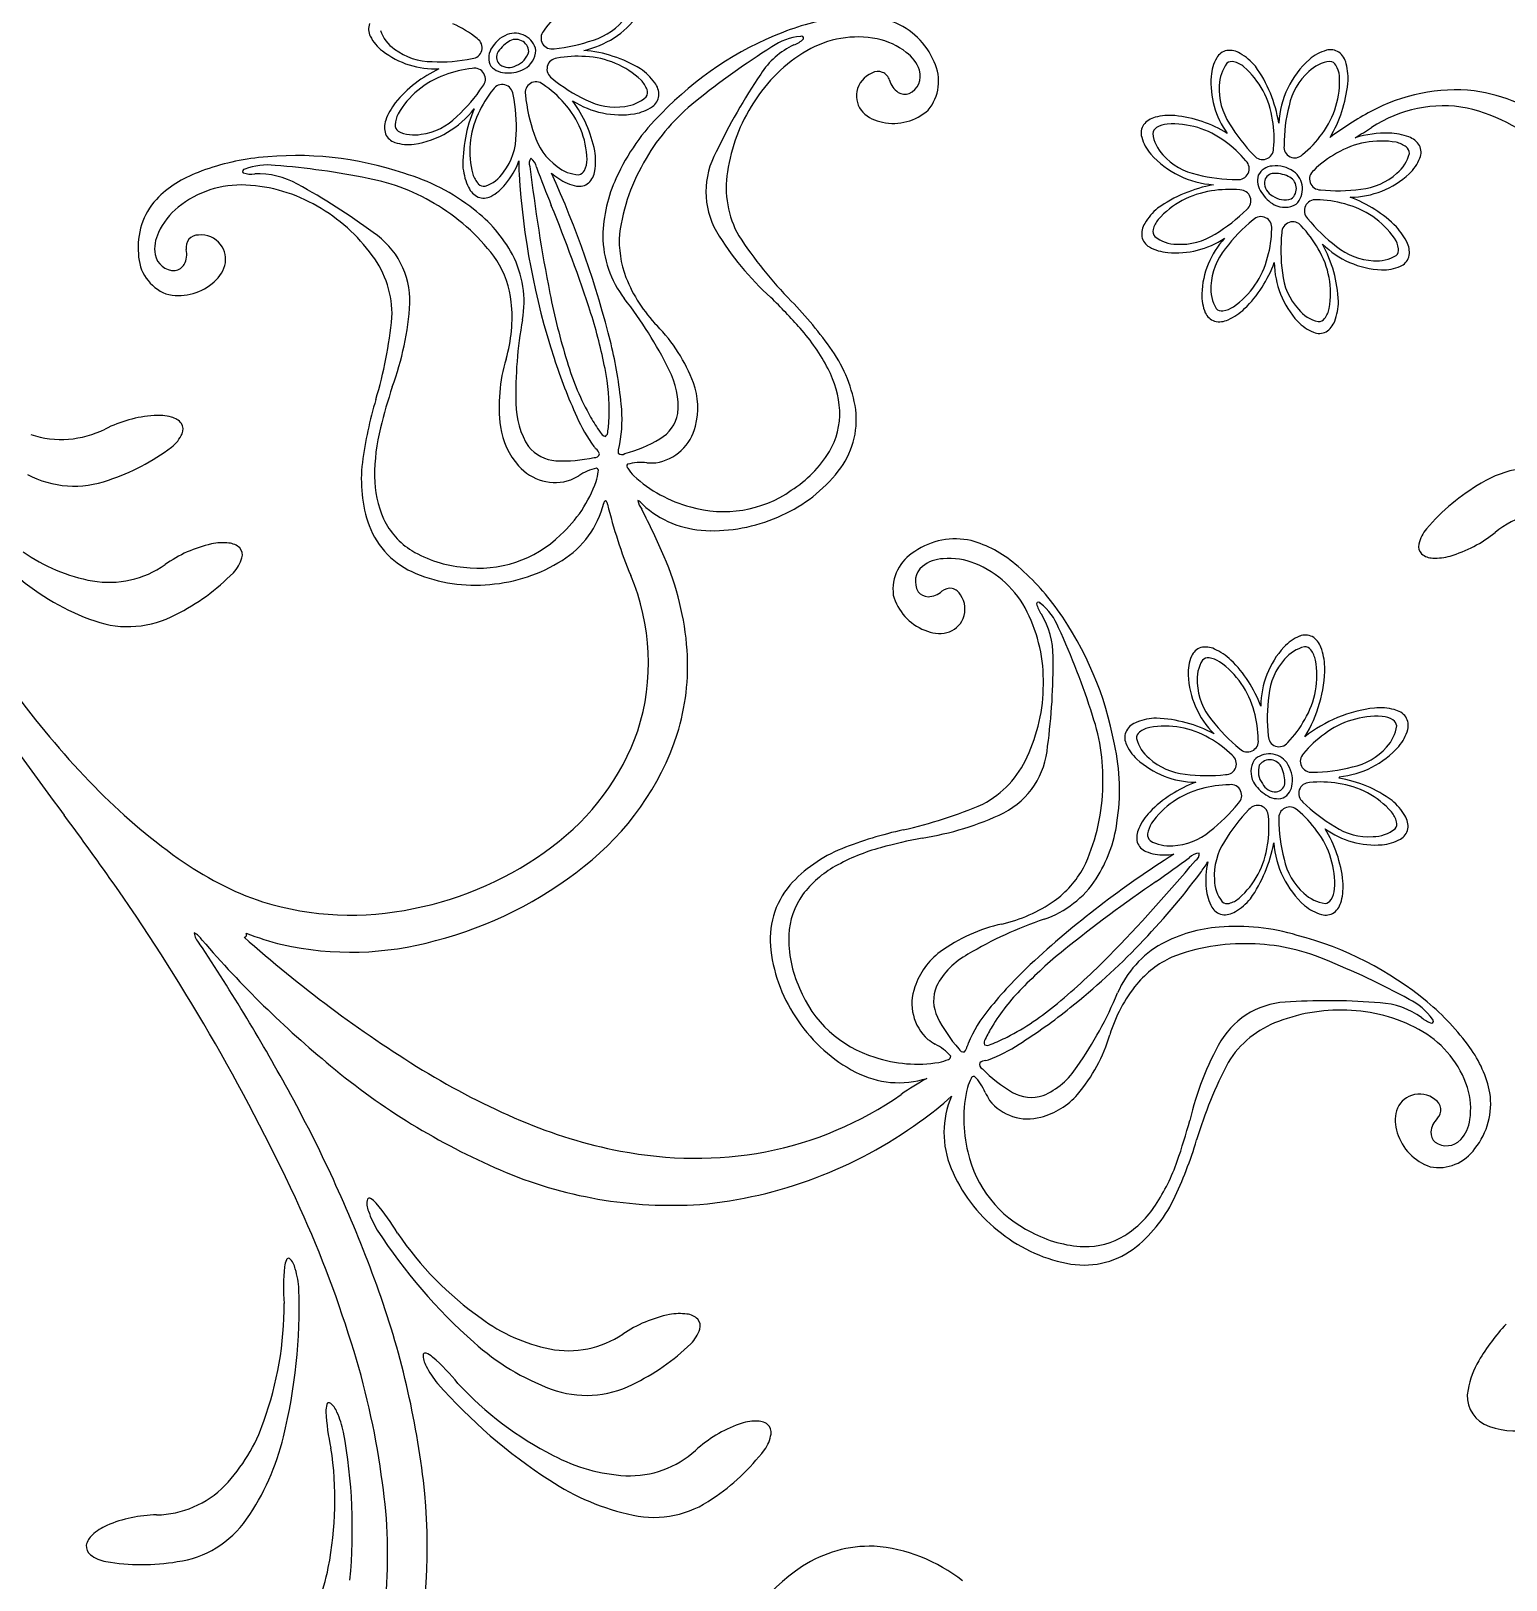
# Model space of a CAD drawing. Extents: x -4 to 4, y -4.07 to 4.07.
# Drawn here: x -3.417 to -2.418, y -1.088 to -0.04 of the extents above; entities that cross this region are included whole.
import ezdxf

# ---------------------------------------------------------------- set-up
doc = ezdxf.new("R2010")
doc.units = 0

msp = doc.modelspace()

# ---------------------------------------------------------------- linework, layer by layer
at = {"color": 2, "linetype": 'CONTINUOUS'}
for centre, radius, start, end in [((-3.009518, -0.080211), 0.072418, 130.647045, 146.01887), ((-3.048205, -0.005235), 0.042408, 286.930339, 323.796293), ((-3.156301, -0.031114), 0.025188, 199.170408, 235.778846), ((-3.160261, -0.101026), 0.072427, 50.847382, 66.217381), ((-3.063959, -0.044484), 0.00735, 139.747159, 282.386582), ((-3.144984, -0.018045), 0.042407, 233.065745, 269.932815), ((-3.118523, -0.051034), 0.00735, 274.475637, 417.113244), ((-3.072495, 0.05712), 0.109252, 275.31116, 289.595038), ((-3.139829, 0.048673), 0.109248, 267.269323, 281.553201), ((-3.059929, -0.065448), 0.00735, 94.745642, 237.392478), ((-3.046696, -0.129228), 0.07244, 85.648347, 101.015381), ((-3.044041, -0.116201), 0.059272, 46.8534, 87.252038), ((-2.586842, -0.076875), 0.02519, 142.614393, 179.219927), ((-2.603428, -0.065647), 0.00532, 75.75497, 130.142313), ((-2.606878, -0.078438), 0.018567, 51.581974, 75.148878), ((-2.533848, -0.085207), 0.025192, 97.614606, 134.217236), ((-2.537636, -0.065538), 0.00532, 30.760579, 85.147488), ((-2.54912, -0.072142), 0.018567, 6.580789, 30.149054), ((-3.116778, -0.125447), 0.059274, 109.612036, 150.009342), ((-3.110462, -0.137123), 0.072421, 95.847485, 111.218169), ((-3.116298, -0.072265), 0.00735, 319.477871, 462.115781), ((-2.994127, 0.012418), 0.109236, 230.309496, 244.5952), ((-3.016926, -0.085791), 0.01857, 20.159586, 43.724903), ((-2.634649, -0.108249), 0.05927, 8.053328, 48.453299), ((-2.523311, -0.098908), 0.042408, 131.50966, 168.375391), ((-2.589842, -0.073583), 0.059274, 323.05505, 363.451911), ((-3.201875, -0.01682), 0.109259, 312.269361, 326.552097), ((-3.047574, -0.124997), 0.072403, 140.844181, 156.219429), ((-3.097545, -0.08327), 0.00735, 4.474941, 147.116028), ((-3.197252, -0.104576), 0.109248, 357.268742, 371.552848), ((-3.074683, -0.08142), 0.00735, 49.746063, 192.388966), ((-2.973086, -0.072885), 0.109246, 185.310757, 199.595319), ((-3.110413, -0.135861), 0.07242, 40.645293, 56.016662), ((-3.004507, -0.081172), 0.00532, 325.16292, 379.550479), ((-2.569703, -0.079115), 0.042406, 176.508256, 213.37555), ((-3.099333, -0.128541), 0.059269, 1.852284, 42.253366), ((-3.021036, -0.048834), 0.042408, 241.931163, 278.796893), ((-3.017222, -0.065695), 0.025191, 276.086382, 312.692139), ((-2.458988, -0.117324), 0.109239, 165.711699, 179.996719), ((-3.164774, -0.103389), 0.00532, 177.319201, 231.703945), ((-3.151553, -0.104207), 0.018566, 153.138009, 176.7065), ((-3.158337, -0.067648), 0.042408, 278.066556, 314.932733), ((-3.060283, -0.121214), 0.05927, 154.611463, 195.010545), ((-2.645218, -0.121119), 0.018567, 96.581243, 120.148601), ((-2.643777, -0.161838), 0.059271, 53.053466, 93.452326), ((-2.511188, -0.046649), 0.109248, 210.711209, 224.995087), ((-2.647368, -0.112099), 0.072431, 354.290815, 369.659446), ((-3.157096, -0.084891), 0.02519, 244.170528, 280.775168), ((-3.130536, -0.109732), 0.042408, 323.066818, 359.932772), ((-3.035435, -0.097174), 0.042407, 196.931115, 233.797963), ((-2.651822, -0.109635), 0.00532, 120.758201, 175.145326), ((-2.632155, -0.105847), 0.02519, 187.614827, 224.219467), ((-2.650055, -0.17356), 0.072442, 39.291445, 54.657795), ((-2.601545, -0.067319), 0.07242, 309.288076, 324.659445), ((-2.502374, -0.173433), 0.059273, 80.29592, 120.693892), ((-2.496507, -0.133112), 0.018567, 53.599857, 77.167895), ((-2.618454, -0.095314), 0.042403, 221.507032, 258.376112), ((-2.582647, -0.119376), 0.00735, 217.916843, 360.559292), ((-2.560934, -0.118224), 0.00735, 172.916433, 315.555553), ((-2.49742, -0.185751), 0.072423, 119.089146, 134.45983), ((-2.507829, -0.116508), 0.025191, 309.529484, 346.134795), ((-2.48869, -0.122415), 0.00532, 358.604454, 412.991796), ((-3.117466, -0.121046), 0.025191, 289.171729, 325.775476), ((-3.044659, -0.111793), 0.02519, 231.086174, 267.691262), ((-3.046613, -0.131727), 0.00532, 280.162439, 334.549781), ((-3.058657, -0.126212), 0.018567, 335.156651, 358.72537), ((-2.599136, -0.132933), 0.00735, 262.910944, 405.557477), ((-2.543601, -0.139837), 0.00735, 128.190244, 270.826641), ((-2.520304, -0.104541), 0.042407, 275.372734, 312.240028), ((-3.099885, -0.130784), 0.018569, 198.138464, 221.704688), ((-3.109815, -0.139556), 0.00532, 222.317227, 276.704353), ((-2.600036, -0.030985), 0.109242, 255.711659, 269.996222), ((-2.531608, -0.038573), 0.109262, 263.754224, 278.036504), ((-2.609112, -0.206646), 0.059268, 98.05333, 138.453745), ((-2.605263, -0.219353), 0.072417, 84.28861, 99.660435), ((-2.597985, -0.154645), 0.00735, 307.918686, 450.557503), ((-2.547112, -0.161296), 0.00735, 83.187728, 225.834261), ((-2.546922, -0.226405), 0.07241, 74.08714, 89.460562), ((-2.541713, -0.214204), 0.059272, 35.29649, 75.695572), ((-2.638921, -0.178878), 0.018569, 141.580568, 165.147018), ((-2.670707, -0.083196), 0.109239, 300.711448, 314.996468), ((-2.520731, -0.252777), 0.109245, 128.752555, 143.037118), ((-2.583842, -0.172702), 0.00735, 353.189102, 495.831096), ((-2.46704, -0.098188), 0.109242, 218.752327, 233.037347), ((-2.651714, -0.175426), 0.005319, 165.75795, 220.146375), ((-2.638246, -0.141699), 0.042408, 266.508961, 303.374915), ((-2.649004, -0.172885), 0.072464, 344.093754, 359.45554), ((-2.461127, -0.188206), 0.109254, 173.753581, 188.036774), ((-2.562383, -0.176212), 0.007351, 38.190907, 180.830783), ((-2.608313, -0.222403), 0.072441, 29.089918, 44.456268), ((-2.640485, -0.158841), 0.02519, 232.613738, 269.219272), ((-2.57536, -0.214134), 0.042405, 140.372262, 177.240672), ((-2.595975, -0.217438), 0.059269, 350.294004, 390.695085), ((-2.50568, -0.152813), 0.042406, 230.373072, 267.241482), ((-2.509053, -0.189841), 0.018566, 8.600509, 32.169681), ((-2.495964, -0.187804), 0.00532, 313.601896, 367.989455), ((-2.63675, -0.178099), 0.059274, 305.296712, 345.694017), ((-2.505319, -0.170095), 0.02519, 264.528575, 301.134109), ((-2.527089, -0.19951), 0.042406, 185.372878, 222.241289), ((-2.59264, -0.214493), 0.025191, 174.529978, 211.135065), ((-2.61035, -0.22385), 0.00532, 223.605145, 277.991838), ((-2.612386, -0.210759), 0.018567, 278.598811, 302.166849), ((-2.539053, -0.211985), 0.025191, 219.528873, 256.133737), ((-2.555658, -0.223308), 0.018567, 323.601865, 347.169223), ((-2.544961, -0.231123), 0.005319, 268.603804, 322.992445), ((-2.548315, -0.480949), 0.02519, 104.067368, 140.673348), ((-2.55429, -0.461832), 0.00532, 37.209293, 91.595552), ((-2.564959, -0.469687), 0.018568, 13.036931, 36.603608), ((-2.601908, -0.478629), 0.025192, 149.068329, 185.671182), ((-2.619653, -0.469335), 0.005319, 82.209434, 136.597859), ((-2.621643, -0.482431), 0.018565, 58.032202, 81.601148), ((-2.645887, -0.515176), 0.059268, 14.506062, 54.908032), ((-2.536304, -0.493382), 0.042408, 137.962375, 174.828776), ((-2.605255, -0.475695), 0.05927, 329.505754, 369.906614), ((-2.584625, -0.478927), 0.042409, 182.962913, 219.82842), ((-2.470305, -0.504454), 0.109255, 172.164627, 186.448048), ((-2.658108, -0.520435), 0.072445, 0.745904, 16.111797), ((-2.654946, -0.529154), 0.018566, 103.031296, 126.600241), ((-2.648935, -0.569453), 0.059271, 59.506767, 99.906738), ((-2.530136, -0.440094), 0.109244, 217.164307, 231.449098), ((-2.617603, -0.47078), 0.072432, 315.743812, 331.112443), ((-2.505102, -0.56281), 0.059274, 86.749551, 127.147301), ((-2.503803, -0.522083), 0.018566, 60.053064, 83.621556), ((-2.516921, -0.506858), 0.025191, 315.984488, 352.587788), ((-2.49724, -0.510577), 0.00532, 5.054566, 59.441475), ((-2.662799, -0.518485), 0.00532, 127.210987, 181.598979), ((-2.643681, -0.512511), 0.025191, 194.066716, 230.671356), ((-2.653868, -0.581822), 0.072461, 45.746892, 61.109363), ((-2.592964, -0.520389), 0.00735, 224.372289, 367.010955), ((-2.571518, -0.516804), 0.00735, 179.373058, 322.010817), ((-2.498784, -0.574505), 0.072439, 125.544434, 140.911467), ((-2.631249, -0.5005), 0.042409, 227.962433, 264.82861), ((-2.607827, -0.535714), 0.007351, 269.371699, 412.010213), ((-2.549844, -0.53406), 0.00735, 134.64326, 277.288431), ((-2.53066, -0.496371), 0.042406, 281.826383, 318.694124), ((-2.620178, -0.434499), 0.109257, 262.165252, 276.448216), ((-2.549304, -0.432106), 0.109246, 270.205722, 284.490056), ((-2.609454, -0.610085), 0.05927, 104.506437, 144.906853), ((-2.604198, -0.62229), 0.072432, 90.743579, 106.112667), ((-2.604241, -0.55716), 0.00735, 314.36606, 457.012291), ((-2.550919, -0.555777), 0.00735, 89.641205, 232.286226), ((-2.543413, -0.620459), 0.072417, 80.541637, 95.912778), ((-2.53961, -0.607743), 0.059272, 41.75005, 82.148689), ((-2.684527, -0.494343), 0.10923, 307.164069, 321.450458), ((-2.586135, -0.57124), 0.00735, 359.643233, 502.283714), ((-2.564418, -0.572315), 0.00735, 44.645214, 187.284032), ((-2.478445, -0.484065), 0.109246, 225.205828, 239.490163), ((-2.642199, -0.585838), 0.018566, 148.036786, 171.605732), ((-2.514428, -0.64371), 0.10924, 135.205792, 149.490583), ((-2.650779, -0.578747), 0.072379, 350.537067, 365.916878), ((-2.462473, -0.572854), 0.109237, 180.205773, 194.491249), ((-2.604868, -0.623381), 0.072447, 35.545543, 50.911207), ((-2.509897, -0.579864), 0.018568, 15.052716, 38.619167), ((-2.497117, -0.576369), 0.00532, 320.056626, 374.44267), ((-2.655295, -0.583849), 0.00532, 172.210841, 226.596451), ((-2.645703, -0.548822), 0.042407, 272.961641, 309.828488), ((-2.593168, -0.617057), 0.059274, 356.749132, 397.146881), ((-2.510703, -0.542691), 0.042406, 236.825874, 273.692274), ((-2.508405, -0.559822), 0.025192, 270.983466, 307.587213), ((-2.646002, -0.566106), 0.02519, 239.068365, 275.674122), ((-2.573046, -0.611455), 0.042409, 146.827279, 183.692564), ((-2.638095, -0.582552), 0.059266, 311.747769, 352.149739), ((-2.526728, -0.591497), 0.042406, 191.827344, 228.694415), ((-2.59018, -0.613754), 0.02519, 180.98449, 217.58846), ((-2.606726, -0.625041), 0.00532, 230.059556, 284.445816), ((-2.610221, -0.612262), 0.018568, 285.053178, 308.619402), ((-2.537215, -0.605239), 0.02519, 225.980299, 262.585833), ((-2.540935, -0.624919), 0.00532, 275.057992, 329.444901), ((-2.552441, -0.618355), 0.018566, 330.052067, 353.619878)]:
    msp.add_arc(centre, radius, start, end, dxfattribs=at)
at = {"color": 7, "linetype": 'CONTINUOUS'}
for centre, radius, start, end in [((-3.054893, 0.006646), 0.060749, 281.913548, 323.935917), ((-2.848753, -0.189906), 0.160434, 96.414502, 111.503622), ((-3.177815, -0.038474), 0.010293, 158.445549, 207.388579), ((-3.089059, -0.055832), 0.014655, 11.800394, 110.376964), ((-2.824771, -0.253454), 0.228352, 111.257279, 136.26638), ((-2.850118, -0.078933), 0.048494, 22.165983, 69.487873), ((-3.160223, -0.029449), 0.030066, 207.236286, 232.195564), ((-3.095367, -0.057792), 0.011346, 149.837285, 209.991602), ((-3.086378, -0.061739), 0.021131, 111.614997, 152.833012), ((-3.082164, -0.065221), 0.021419, 121.405767, 151.133026), ((-3.088319, -0.054144), 0.008772, 3.0892, 124.792406), ((-2.856933, -0.111661), 0.06792, 78.765523, 120.458338), ((-2.853243, -0.091432), 0.047362, 51.866936, 78.377079), ((-2.536749, -0.062651), 0.010293, 56.889407, 105.832656), ((-3.142857, -0.006642), 0.058731, 232.449174, 272.392496), ((-3.095049, -0.057469), 0.006418, 156.212113, 230.43828), ((-3.093171, -0.054236), 0.010125, 233.905612, 299.670932), ((-3.093096, -0.049867), 0.014061, 290.554624, 344.302161), ((-3.089978, -0.05207), 0.015284, 299.193286, 357.132578), ((-3.050326, -0.142961), 0.090517, 59.138951, 84.946034), ((-2.837989, -0.143957), 0.105363, 120.435669, 148.057511), ((-2.837094, -0.073143), 0.023047, 17.499593, 55.371032), ((-2.831867, -0.073924), 0.029787, 319.628385, 386.492219), ((-2.587617, -0.072685), 0.030065, 150.678318, 175.638049), ((-2.604841, -0.062979), 0.010294, 101.888443, 150.831035), ((-2.605229, -0.066607), 0.013811, 58.057232, 97.208495), ((-2.618424, -0.089611), 0.040324, 40.234444, 59.440737), ((-2.508615, -0.105949), 0.063349, 132.011493, 176.409904), ((-2.531433, -0.081693), 0.030063, 105.678166, 130.638802), ((-2.539589, -0.064943), 0.013811, 13.058258, 52.209743), ((-2.565185, -0.071878), 0.040323, 355.232992, 374.43974), ((-3.104363, -0.142126), 0.084842, 115.139529, 140.65692), ((-3.09513, -0.054567), 0.013432, 221.473224, 273.635474), ((-3.093114, -0.045053), 0.022949, 267.093474, 297.482781), ((-3.026981, -0.09832), 0.040323, 35.866047, 55.073023), ((-2.840739, -0.083933), 0.017045, 112.62194, 168.936208), ((-2.843183, -0.075217), 0.008134, 15.524423, 120.36704), ((-2.821263, -0.069179), 0.014602, 195.333455, 235.886459), ((-2.827683, -0.07019), 0.013183, 295.353092, 377.559188), ((-2.559009, -0.074605), 0.058736, 175.892974, 215.83185), ((-2.659212, -0.115461), 0.088406, 8.770024, 35.945443), ((-3.00172, -0.082332), 0.010294, 304.475408, 353.417125), ((-3.005296, -0.083054), 0.01381, 358.097143, 397.249074), ((-2.841425, -0.083611), 0.016311, 169.58122, 222.68875), ((-2.824872, -0.073939), 0.008643, 237.997335, 289.142973), ((-2.614694, -0.065873), 0.09018, 329.422615, 354.045296), ((-2.451832, -0.200496), 0.120917, 84.123988, 118.450766), ((-2.455415, -0.194464), 0.115359, 51.71782, 82.046327), ((-3.138292, -0.113282), 0.040323, 141.789893, 160.997324), ((-3.166561, -0.054022), 0.062982, 278.472663, 322.541713), ((-3.027587, -0.129899), 0.096586, 157.107914, 181.59851), ((-3.0174, -0.036123), 0.060342, 237.412196, 279.031408), ((-3.117988, -0.137273), 0.084658, 11.145717, 36.459143), ((-3.012977, -0.06608), 0.030065, 279.669558, 304.629289), ((-2.830338, -0.151447), 0.115841, 146.916155, 171.858447), ((-2.832738, -0.066876), 0.035344, 257.967593, 311.813768), ((-2.402425, -0.292928), 0.225724, 118.299716, 126.614955), ((-2.460332, -0.177673), 0.08732, 79.39522, 123.804003), ((-2.472619, -0.210773), 0.122261, 45.966665, 76.589224), ((-3.163473, -0.104962), 0.01381, 159.614279, 198.767545), ((-2.892598, -0.196198), 0.13987, 134.005025, 155.936208), ((-2.836193, -0.077295), 0.024464, 225.254741, 260.795722), ((-2.65471, -0.108748), 0.010293, 146.888153, 195.830307), ((-2.652418, -0.111587), 0.01381, 103.056732, 142.209552), ((-2.645483, -0.137183), 0.040323, 85.232878, 104.439854), ((-2.650855, -0.181392), 0.084842, 58.581991, 84.098929), ((-3.167105, -0.10531), 0.010294, 203.447307, 252.389462), ((-3.161047, -0.08649), 0.030064, 252.235562, 277.195292), ((-2.635666, -0.103432), 0.030065, 195.677543, 220.636821), ((-3.238114, 1.07535), 1.387528, 301.163257, 301.704587), ((-2.49875, -0.18214), 0.073363, 88.592815, 106.917649), ((-2.497993, -0.14911), 0.040325, 69.308383, 88.514904), ((-2.488311, -0.124421), 0.01381, 31.539802, 70.692622), ((-3.245367, -0.284934), 0.160428, 96.13817, 111.227518), ((-3.237129, -0.352356), 0.228347, 71.375059, 96.384386), ((-3.074632, -0.127961), 0.040326, 350.866319, 370.072157), ((-2.611612, -0.080934), 0.062986, 221.916229, 265.981967), ((-2.504077, -0.114489), 0.030066, 313.112247, 338.071072), ((-2.485724, -0.121847), 0.010294, 337.91526, 386.857852), ((-3.27636, -0.208486), 0.077955, 110.337627, 135.294413), ((-3.203603, -0.270166), 0.139863, 51.705721, 73.637812), ((-3.084096, -0.127825), 0.040323, 186.791643, 205.998619), ((-3.136197, -0.109398), 0.053127, 320.208331, 340.044639), ((-2.992231, -0.131395), 0.094108, 177.645974, 183.176922), ((-3.675445, -0.414079), 0.67156, 14.005819, 24.477008), ((-3.034762, -0.102345), 0.044614, 228.644947, 236.608146), ((-3.048502, -0.1325), 0.013811, 313.097469, 352.248509), ((-2.880069, -0.145924), 0.065848, 170.486938, 209.450111), ((-2.575524, -0.142422), 0.011347, 93.282191, 153.433515), ((-2.57508, -0.14251), 0.006418, 99.652991, 173.878951), ((-2.573864, -0.152097), 0.02113, 55.055704, 96.27505), ((-2.574449, -0.157534), 0.021419, 64.84611, 94.573143), ((-2.570412, -0.146605), 0.014654, 315.240675, 413.819138), ((-3.274421, -0.211829), 0.067919, 87.183461, 128.876276), ((-3.276219, -0.249228), 0.105362, 59.584151, 87.205994), ((-3.107782, -0.139748), 0.013811, 204.613648, 243.765579), ((-3.119128, -0.124972), 0.030063, 297.23547, 322.19588), ((-2.582277, -0.105244), 0.504892, 183.56181, 197.981061), ((-3.041929, -0.115066), 0.030065, 234.668463, 259.628194), ((-3.045462, -0.134519), 0.010294, 259.476115, 308.418707), ((-2.933954, -0.179868), 0.095469, 154.764746, 179.180116), ((-2.598337, -0.238724), 0.096592, 100.551775, 125.040104), ((-2.572703, -0.140843), 0.013433, 164.91621, 217.077808), ((-2.571346, -0.142293), 0.010126, 177.35608, 243.112756), ((-2.568596, -0.146292), 0.008771, 306.522606, 428.240977), ((-2.524273, -0.091933), 0.060339, 270.852872, 312.474302), ((-3.29564, -0.186), 0.048495, 138.153855, 185.474647), ((-3.110106, -0.142562), 0.010293, 248.447605, 297.390416), ((-2.563652, -0.137281), 0.02295, 210.535527, 240.923258), ((-2.567661, -0.139952), 0.014059, 233.994928, 287.747669), ((-2.567781, -0.143765), 0.015284, 242.637354, 300.575572), ((-2.552466, -0.231765), 0.084655, 44.586733, 69.901064), ((-3.287074, -0.195623), 0.047362, 129.264407, 155.774324), ((-3.279523, -0.259413), 0.11584, 35.783475, 60.725541), ((-3.174547, -0.236516), 0.095467, 28.460895, 52.876491), ((-2.627751, -0.190422), 0.040322, 130.233131, 149.439879), ((-3.309867, -0.186911), 0.023045, 152.270402, 190.145186), ((-3.303509, -0.185924), 0.008134, 87.275109, 192.117542), ((-3.301631, -0.194779), 0.017045, 38.702616, 95.018609), ((-2.650754, -0.177227), 0.01381, 148.056787, 187.20894), ((-2.521415, -0.200102), 0.040321, 24.309276, 43.516935), ((-3.325729, -0.190745), 0.014603, 331.756335, 372.307562), ((-3.301171, -0.194176), 0.01631, 344.951337, 398.059518), ((-2.959681, -0.178232), 0.069733, 180.221633, 217.598544), ((-2.692918, -0.018246), 0.292219, 213.210367, 224.345168), ((-2.654382, -0.17684), 0.010293, 191.88875, 240.831998), ((-2.644676, -0.159616), 0.030064, 240.677449, 265.637406), ((-2.641471, -0.129511), 0.060332, 264.777345, 303.131814), ((-2.564951, -0.219857), 0.059008, 137.555825, 177.792728), ((-2.62178, -0.226944), 0.090526, 2.582057, 28.386423), ((-2.49945, -0.140685), 0.060749, 225.355276, 267.377645), ((-2.497114, -0.18949), 0.01381, 346.539014, 385.692279), ((-3.314135, -0.19003), 0.029784, 181.14821, 248.015617), ((-3.319572, -0.188662), 0.013183, 190.082453, 272.289957), ((-3.320323, -0.193287), 0.008643, 278.498857, 329.643188), ((-3.308738, -0.191008), 0.024464, 306.845705, 342.386239), ((-3.238029, -0.231449), 0.065847, 358.192519, 397.15547), ((-3.152516, -0.223133), 0.069732, 350.043227, 387.420138), ((-2.65432, -0.167342), 0.084666, 314.588724, 339.899659), ((-2.514484, -0.195542), 0.060333, 180.85155, 222.476527), ((-2.501238, -0.171321), 0.030065, 268.110227, 293.069731), ((-2.493465, -0.1895), 0.010294, 292.917527, 341.859244), ((-3.316631, -0.183382), 0.035343, 255.826465, 309.673724), ((-2.593867, -0.218575), 0.030065, 178.111596, 203.071327), ((-3.22509, -0.386162), 0.26743, 26.00363, 38.200914), ((-3.102784, -0.417632), 0.280056, 35.261177, 44.167102), ((-2.612046, -0.226349), 0.010293, 202.917969, 251.86078), ((-2.622648, -0.198395), 0.040324, 294.308266, 313.514787), ((-2.571655, -0.221821), 0.040323, 339.309272, 358.516248), ((-3.463059, -0.205166), 0.292223, 343.296312, 354.430884), ((-2.820933, -0.284195), 0.267429, 169.441256, 181.638313), ((-2.612036, -0.222699), 0.013811, 256.539792, 295.6915), ((-2.537034, -0.215737), 0.030066, 223.111312, 248.06991), ((-2.546966, -0.231502), 0.01381, 301.538023, 340.691289), ((-3.299674, -0.318783), 0.283901, 5.364849, 13.699314), ((-2.544393, -0.234089), 0.010294, 247.915479, 296.857634), ((-2.721999, -0.151151), 0.357824, 197.895746, 204.728877), ((-2.952567, -0.310205), 0.095387, 8.602601, 34.662643), ((-3.030703, -0.293678), 0.052216, 354.479122, 388.311644), ((-2.91468, -0.368816), 0.280054, 163.47471, 172.380635), ((-3.036041, -0.29245), 0.052216, 179.330585, 213.162882), ((-3.108244, -0.302565), 0.09181, 349.532913, 366.457505), ((-3.327134, -0.386236), 0.086523, 94.108946, 117.030509), ((-3.330958, -0.33662), 0.036762, 75.175343, 93.704428), ((-3.324235, -0.312864), 0.012083, 38.280389, 77.172097), ((-2.953582, -0.260769), 0.101658, 203.213558, 216.341001), ((-3.003711, -0.293875), 0.025444, 300.625142, 349.066241), ((-2.913602, -0.30285), 0.055779, 321.281668, 367.119384), ((-3.396096, -0.249733), 0.066413, 251.971573, 296.507236), ((-3.336614, -0.301913), 0.024643, 307.963754, 335.059626), ((-3.320767, -0.309275), 0.007169, 335.006112, 392.931009), ((-3.409627, -0.204652), 0.146256, 288.095451, 307.075286), ((-3.05986, -0.305149), 0.025444, 218.575315, 267.015976), ((-3.002429, -0.292123), 0.043886, 221.16543, 223.768151), ((-3.039123, -0.328566), 0.007877, 19.342765, 50.585065), ((-3.011218, -0.32424), 0.007876, 157.064666, 188.309666), ((-3.060624, -0.308989), 0.043877, 343.881322, 346.484501), ((-3.03761, -0.237201), 0.091482, 284.5522, 300.812675), ((-3.097593, -0.343342), 0.095384, 172.979019, 199.03974), ((-3.056124, -0.239215), 0.091483, 266.829203, 283.089451), ((-3.034857, -0.325082), 0.003285, 260.380476, 344.544019), ((-3.016613, -0.323133), 0.003286, 223.102888, 307.257447), ((-2.398589, -0.403723), 0.068262, 74.464814, 121.978995), ((-3.387367, -0.279465), 0.068261, 242.32601, 289.840191), ((-2.948802, -0.275949), 0.100074, 293.933753, 321.870632), ((-2.361094, -0.472183), 0.146258, 120.234654, 139.214489), ((-3.090504, -0.344057), 0.063517, 301.771306, 346.097106), ((-3.02746, -0.359222), 0.001392, 95.813953, 183.986053), ((-3.028883, -0.360108), 0.002608, 2.124472, 60.529088), ((-2.696463, -0.2796), 0.339475, 193.701834, 202.28531), ((-2.98932, -0.353764), 0.016885, 193.01438, 214.988255), ((-3.008074, -0.363567), 0.006427, 35.825295, 69.002131), ((-3.3631, -0.552831), 0.406729, 22.746339, 27.750902), ((-2.9299, -0.282767), 0.106106, 226.556185, 228.457674), ((-2.956866, -0.3102), 0.06772, 230.141692, 270.009875), ((-2.383802, -0.430955), 0.066414, 84.110533, 128.646196), ((-3.135023, -0.354549), 0.056368, 200.683493, 248.064438), ((-2.955194, -0.267662), 0.11027, 269.137413, 295.222566), ((-2.452929, -0.392449), 0.024643, 140.102533, 167.198631), ((-3.275675, -0.471382), 0.086522, 102.551705, 125.473268), ((-3.286743, -0.422867), 0.036762, 83.618005, 102.146862), ((-3.28358, -0.398381), 0.012084, 46.725094, 85.616802), ((-2.790701, -0.431984), 0.048492, 77.269743, 124.593169), ((-2.800962, -0.459772), 0.077955, 49.455665, 74.412678), ((-2.46997, -0.388584), 0.007169, 167.145397, 225.070939), ((-2.479929, -0.312004), 0.086525, 286.248173, 309.169735), ((-3.353218, -0.29454), 0.119431, 234.880147, 259.496258), ((-3.297433, -0.389366), 0.024643, 316.40619, 343.502061), ((-3.280676, -0.394322), 0.007169, 343.44795, 401.373277), ((-3.114029, -0.308261), 0.106343, 274.334, 302.392123), ((-3.164111, -0.472613), 0.192223, 4.085736, 23.628802), ((-2.803219, -0.41779), 0.029786, 120.267206, 187.133352), ((-2.798419, -0.420002), 0.023046, 91.387456, 129.258895), ((-2.794937, -0.444155), 0.047365, 68.384886, 94.893446), ((-2.467334, -0.384346), 0.012084, 230.419949, 269.311434), ((-2.465757, -0.359707), 0.036763, 267.314572, 285.843429), ((-3.320732, -0.286232), 0.161657, 229.17171, 250.980484), ((-3.363931, -0.346485), 0.066412, 260.414017, 304.949901), ((-3.383935, -0.30388), 0.146255, 296.538607, 315.518442), ((-3.116351, -0.312001), 0.102821, 247.269711, 275.781736), ((-3.149383, -0.467344), 0.150823, 342.208925, 383.031924), ((-2.80467, -0.412374), 0.013184, 129.202122, 211.4042), ((-2.802939, -0.463093), 0.06792, 26.301169, 67.993984), ((-2.852668, -0.524048), 0.160429, 35.255829, 50.345176), ((-2.809077, -0.413969), 0.008643, 217.614294, 268.760368), ((-2.809486, -0.408009), 0.014602, 270.873238, 311.424243), ((-2.794463, -0.425076), 0.008135, 26.395692, 131.236649), ((-2.945682, -0.133818), 0.597804, 208.847496, 224.274077), ((-2.798627, -0.412375), 0.035343, 194.943544, 248.790803), ((-2.801285, -0.431024), 0.017045, 337.820776, 394.136122), ((-3.35093, -0.374613), 0.06826, 250.767975, 298.282156), ((-2.800534, -0.431132), 0.016311, 284.069236, 337.176115), ((-2.836487, -0.47972), 0.105363, 358.701935, 386.323777), ((-2.907565, -0.564054), 0.228352, 10.492702, 35.501803), ((-2.801448, -0.422981), 0.024464, 245.963615, 281.504373), ((-2.546309, -0.477189), 0.030065, 112.132095, 137.092052), ((-2.553732, -0.458863), 0.010293, 63.340347, 112.283596), ((-2.556297, -0.461461), 0.013811, 19.511039, 58.661857), ((-3.129881, -0.469185), 0.157839, 342.878858, 363.729743), ((-2.621358, -0.466843), 0.010294, 108.342462, 157.284398), ((-2.621335, -0.470492), 0.013811, 64.510695, 103.663516), ((-2.631861, -0.49483), 0.040321, 46.683951, 65.891837), ((-2.523682, -0.497306), 0.060339, 137.728115, 179.349102), ((-2.580952, -0.47123), 0.040326, 1.688513, 20.894351), ((-2.603151, -0.474551), 0.030065, 157.132003, 182.09196), ((-2.663411, -0.525992), 0.084653, 20.301346, 45.616582), ((-2.63042, -0.469988), 0.089775, 328.091443, 359.965839), ((-2.846991, -0.48179), 0.115841, 334.900944, 359.843236), ((-2.57252, -0.472654), 0.060751, 182.825285, 224.846545), ((-0.701281, 1.434266), 3.357257, 214.983658, 216.666519), ((-2.496108, -0.591392), 0.094047, 96.635204, 128.155497), ((-2.503483, -0.538147), 0.040323, 75.761036, 94.967785), ((-2.496638, -0.512527), 0.01381, 37.992019, 77.143504), ((-3.162908, -0.457708), 0.166722, 306.434614, 340.475861), ((-2.665767, -0.517928), 0.010294, 153.343153, 202.285964), ((-2.663171, -0.520492), 0.013811, 109.509815, 148.663081), ((-2.653404, -0.545145), 0.040322, 91.685065, 110.892724), ((-2.658346, -0.595281), 0.090518, 61.814528, 87.62161), ((-2.513417, -0.504431), 0.030064, 319.563995, 344.523953), ((-2.494356, -0.50968), 0.010293, 344.371235, 393.313827), ((-3.157906, -0.456496), 0.188396, 307.948176, 341.699973), ((-2.819445, -0.55335), 0.139866, 350.823801, 372.755437), ((-2.647442, -0.510505), 0.030065, 202.132586, 227.092317), ((-2.536848, -0.48308), 0.061755, 275.594902, 318.586732), ((-2.80237, -0.504432), 0.065847, 297.309592, 336.272766), ((-2.627325, -0.487882), 0.060335, 227.725944, 269.350034), ((-2.57536, -0.540998), 0.015284, 149.625011, 207.562799), ((-2.578191, -0.543638), 0.014654, 36.379073, 134.96208), ((-2.577885, -0.541822), 0.008771, 21.964746, 143.672894), ((-2.571548, -0.540865), 0.014058, 162.448713, 216.205573), ((-2.589107, -0.547714), 0.02142, 355.629098, 385.35568), ((-2.583672, -0.54711), 0.02113, 353.928152, 395.145945), ((-2.531146, -0.544909), 0.000487, 271.284682, 409.151236), ((-3.080733, -0.266338), 0.408596, 224.188811, 234.684471), ((-2.598638, -0.627611), 0.084656, 110.300802, 135.61468), ((-2.56889, -0.536845), 0.022952, 209.280519, 239.665548), ((-2.573876, -0.544557), 0.010126, 207.088678, 272.848095), ((-2.574079, -0.548293), 0.006417, 276.316585, 350.550373), ((-2.57399, -0.548736), 0.011346, 296.76475, 356.921205), ((-2.545388, -0.629625), 0.085427, 53.930543, 80.395685), ((-2.888909, -0.295068), 0.292209, 282.414182, 293.54944), ((-2.572421, -0.545909), 0.013432, 233.123027, 285.284843), ((-2.52103, -0.591452), 0.040326, 30.763128, 49.968511), ((-4.934165, -1.722444), 1.923099, 34.997091, 36.797059), ((-2.775907, -0.562359), 0.095468, 327.578927, 351.994524), ((-2.629797, -0.596058), 0.040326, 136.686769, 155.892607), ((-2.498072, -0.578174), 0.013811, 352.993351, 392.143946), ((-2.765035, -0.853762), 0.280054, 102.59244, 111.498365), ((-2.654139, -0.585531), 0.013811, 154.508801, 193.660509), ((-2.612689, -0.624203), 0.084836, 6.103, 31.621748), ((-2.506233, -0.531986), 0.058732, 234.368905, 274.311561), ((-2.504209, -0.560584), 0.030063, 274.561978, 299.522388), ((-2.494443, -0.577774), 0.010293, 299.371072, 348.315853), ((-3.20145, -0.409811), 0.228161, 281.066069, 307.077923), ((-2.831785, -0.681573), 0.095388, 112.097123, 138.157165), ((-2.284135, -1.164686), 0.671545, 122.282502, 132.753919), ((-2.657788, -0.585554), 0.010293, 198.342432, 247.286119), ((-2.650079, -0.567347), 0.030065, 247.130436, 272.089941), ((-2.649103, -0.552781), 0.044611, 270.155649, 278.119077), ((-2.67021, -0.571888), 0.096591, 325.160594, 349.649831), ((-2.512378, -0.58461), 0.062983, 184.217569, 228.285736), ((-3.189404, -0.422786), 0.218124, 234.220729, 251.175636), ((-3.209197, -0.396453), 0.267309, 284.402981, 308.703462), ((-2.701164, -0.553132), 0.09494, 323.480201, 328.925026), ((-2.568143, -0.61428), 0.053113, 166.782331, 186.551989), ((-2.85964, -0.654395), 0.05653, 139.845411, 187.657116), ((-2.753495, -0.575093), 0.069734, 289.161213, 326.537901), ((-3.029137, -0.307171), 0.504893, 308.778361, 323.197612), ((-2.568508, -0.618675), 0.040326, 345.761983, 364.967822), ((-4.521547, -1.430011), 1.417372, 24.748136, 34.879675), ((-2.59094, -0.617948), 0.030064, 184.563866, 209.523144), ((-2.621806, -0.601132), 0.040322, 300.76175, 319.968499), ((-2.542885, -0.625521), 0.01381, 307.993005, 347.145381), ((-3.199953, -0.431916), 0.206199, 253.131808, 281.836748), ((-2.60813, -0.627715), 0.010294, 209.370025, 258.31218), ((-2.608531, -0.624088), 0.01381, 262.992285, 302.14466), ((-2.534788, -0.60874), 0.030066, 229.566659, 254.525031), ((-2.540037, -0.627803), 0.010293, 254.371235, 303.313827), ((-2.64549, -0.894489), 0.267433, 108.558611, 120.755667), ((-2.605734, -0.741621), 0.095469, 93.883092, 118.298235), ((-2.599879, -0.785703), 0.139875, 73.123063, 95.05311), ((-3.291547, -0.647241), 0.01501, 191.536032, 222.018558), ((-3.310413, -0.660437), 0.01101, 29.394683, 67.800178), ((-4.401761, -1.391367), 1.32167, 28.548929, 33.739497), ((-2.761607, -0.190778), 0.711536, 220.727922, 230.548362), ((-3.2722, -0.651428), 0.001581, 263.510488, 403.054724), ((-2.700923, -0.01219), 0.858602, 228.274313, 238.346152), ((-3.19236, -0.445762), 0.219196, 248.963114, 255.656566), ((-3.200187, -0.449773), 0.213472, 257.425427, 285.620579), ((-2.616825, -0.718349), 0.069731, 119.339089, 156.716223), ((-2.616893, -0.872813), 0.22835, 50.375105, 75.383979), ((-2.812881, -0.649666), 0.103514, 186.802869, 215.489083), ((-2.757376, -0.710579), 0.052215, 118.447848, 152.280594), ((-2.546181, -0.879009), 0.283892, 133.060195, 141.394888), ((-2.780059, -0.69595), 0.025444, 157.693247, 206.134127), ((-2.92763, -0.587659), 0.267436, 325.121463, 337.318291), ((-2.697396, -0.760514), 0.091806, 140.30218, 157.227456), ((-2.937435, -0.422163), 0.357814, 302.030244, 308.863605), ((-2.530485, -0.818313), 0.11584, 86.03445, 110.976516), ((-2.573045, -0.820939), 0.160432, 35.532591, 50.621482), ((-2.810024, -0.650997), 0.105103, 213.993558, 242.659692), ((-2.720638, -0.667128), 0.091485, 205.947145, 222.207165), ((-2.54986, -0.772181), 0.065849, 109.604528, 148.566588), ((-2.527666, -0.807982), 0.10536, 59.553135, 87.175203), ((-2.50867, -0.775718), 0.067919, 17.883475, 59.57629), ((-2.785306, -0.727492), 0.003286, 199.506469, 283.650446), ((-2.790423, -0.725463), 0.007874, 318.450579, 349.698728), ((-2.740776, -0.739782), 0.043844, 160.266329, 162.872945), ((-2.803831, -0.640793), 0.101644, 290.416796, 303.546067), ((-2.505217, -0.773986), 0.077957, 11.46568, 36.421787), ((-2.914202, -0.380765), 0.467882, 230.193867, 246.738445), ((-2.885316, -0.305997), 0.511744, 238.656884, 247.014236), ((-2.82905, -0.688997), 0.062612, 242.154841, 287.703223), ((-2.771115, -0.739122), 0.003285, 162.219336, 246.375692), ((-2.769457, -0.744373), 0.007876, 96.181557, 127.426107), ((-2.706257, -0.67896), 0.091487, 223.670347, 239.930138), ((-2.780171, -0.693802), 0.043866, 282.997065, 285.601849), ((-2.752239, -0.71248), 0.052216, 293.597458, 327.429756), ((-2.347266, -0.873541), 0.292201, 152.328192, 163.463451), ((-2.707017, -0.932566), 0.210796, 119.248022, 124.843104), ((-2.489203, -0.769099), 0.047362, 350.984821, 377.494738), ((-4.059614, -1.207395), 0.933205, 20.240986, 28.666314), ((-2.964749, -0.562748), 0.239971, 280.888246, 304.899754), ((-2.920484, -0.623203), 0.18731, 304.26772, 312.755987), ((-2.736429, -0.785512), 0.062056, 156.467631, 202.842885), ((-2.739276, -0.736156), 0.025444, 239.742642, 288.183741), ((-2.476619, -0.775617), 0.016311, 108.700696, 161.807357), ((-2.476566, -0.776373), 0.017046, 51.740102, 108.053077), ((-2.470141, -0.769996), 0.008134, 314.641233, 419.484588), ((-2.476765, -0.765746), 0.048495, 321.285207, 368.605779), ((-2.468554, -0.777114), 0.024465, 164.372831, 199.913142), ((-2.454199, -0.786208), 0.014603, 134.451801, 175.002584), ((-2.953682, -0.468909), 0.33507, 246.897983, 259.010708), ((-2.990519, -0.537312), 0.297877, 275.166297, 306.098558), ((-2.457774, -0.775064), 0.035342, 197.085059, 250.932534), ((-2.460115, -0.785371), 0.008643, 177.11561, 228.261685), ((-2.465367, -0.774307), 0.023047, 316.617549, 354.488765), ((-2.895593, -0.709828), 0.280045, 334.378826, 343.28498), ((-2.463506, -0.779253), 0.029786, 258.745044, 325.610139), ((-2.458207, -0.781091), 0.013183, 234.470282, 316.675173), ((-2.966997, -0.538706), 0.264016, 258.959876, 280.381586), ((-2.98281, -0.541316), 0.293287, 246.66523, 273.736694), ((-2.69726, -0.769828), 0.104244, 202.429548, 231.521997), ((-3.966698, -1.167529), 0.803623, 16.932976, 24.313329), ((-3.176647, -0.833373), 0.012554, 166.272234, 204.462239), ((-3.187642, -0.831217), 0.001456, 54.642051, 145.554562), ((-3.131685, -0.820282), 0.059281, 197.969906, 211.604174), ((-3.193285, -0.842043), 0.013652, 40.276482, 61.633669), ((-3.282857, -0.919202), 0.131875, 29.910724, 40.694304), ((-2.728656, -0.788782), 0.095386, 307.720003, 333.780271), ((-2.87571, -0.653394), 0.364837, 212.85971, 228.659497), ((-2.977788, -0.722521), 0.231365, 214.462468, 234.589678), ((-2.69526, -0.771771), 0.104004, 229.993329, 258.794823), ((-2.703594, -0.818404), 0.056648, 257.898175, 305.999129), ((-3.113835, -0.889911), 0.131876, 174.048141, 184.831493), ((-3.231413, -0.877554), 0.013651, 153.107617, 174.46435), ((-3.242219, -0.871874), 0.001456, 69.191439, 160.107264), ((-3.250026, -0.879912), 0.012554, 10.277944, 48.467504), ((-3.294432, -0.894776), 0.059281, 3.13573, 16.770227), ((-3.736843, -1.090701), 0.589998, 6.788434, 20.452848), ((-3.476608, -0.902146), 0.231368, 340.152409, 360.279164), ((-3.59986, -0.90352), 0.364816, 346.082492, 361.882963), ((-3.041041, -0.81491), 0.119432, 233.64002, 258.256131), ((-2.967344, -0.99339), 0.086522, 101.311257, 124.233047), ((-2.977359, -0.944646), 0.036761, 82.376157, 100.905242), ((-2.973666, -0.920235), 0.012084, 45.485141, 84.376848), ((-2.970675, -0.91624), 0.007169, 342.207846, 400.132959), ((-3.052875, -0.86661), 0.066414, 259.173429, 303.708872), ((-2.987321, -0.910922), 0.024643, 315.164504, 342.260601), ((-2.311129, -1.013638), 0.145379, 137.266218, 149.469445), ((-3.008382, -0.807308), 0.161658, 227.931077, 249.739851), ((-3.071951, -0.823584), 0.146255, 295.297812, 314.277648), ((-3.720702, -1.093086), 0.54661, 7.435727, 16.978206), ((-3.138517, -0.936557), 0.012554, 174.714043, 212.903603), ((-3.149709, -0.936038), 0.001456, 63.080878, 153.995923), ((-3.095964, -0.917005), 0.059282, 206.413675, 220.047715), ((-3.153702, -0.947575), 0.013652, 48.720536, 70.077042), ((-3.230981, -1.037053), 0.131881, 38.352761, 49.135884), ((-2.388072, -0.968981), 0.056421, 148.838932, 170.078197), ((-2.86728, -0.714363), 0.364814, 221.301557, 237.102256), ((-2.958083, -0.797701), 0.231375, 222.905734, 243.031807), ((-3.040487, -0.895014), 0.068261, 249.527868, 297.04205), ((-2.42276, -0.963796), 0.021376, 167.745958, 242.006726), ((-3.203304, -0.973642), 0.013652, 161.596828, 182.953561), ((-3.085193, -0.968501), 0.131874, 182.540085, 193.323666), ((-3.214831, -0.96962), 0.001456, 77.687864, 168.598619), ((-3.221364, -0.978721), 0.012553, 18.772829, 56.964172), ((-3.263089, -0.999982), 0.05928, 11.629651, 25.264376), ((-3.371977, -0.942019), 0.119431, 316.48602, 341.102132), ((-2.907991, -1.06411), 0.086521, 109.753748, 132.675538), ((-2.925053, -1.017365), 0.036762, 90.820784, 109.349868), ((-2.924985, -0.992676), 0.012084, 53.92547, 92.817178), ((-2.922613, -0.988285), 0.007168, 350.649484, 408.574596), ((-2.411982, -0.938021), 0.049262, 245.009184, 282.515728), ((-3.403144, -0.954385), 0.161654, 325.002314, 346.811315), ((-3.563884, -1.053729), 0.364823, 354.574162, 370.374405), ((-2.939859, -0.985469), 0.024643, 323.60957, 350.705668), ((-3.442184, -1.034171), 0.231371, 348.644486, 368.770787), ((-3.007093, -0.898386), 0.11943, 242.082002, 266.69834), ((-3.011208, -0.951262), 0.066413, 267.615662, 312.151105), ((-3.036392, -0.911504), 0.146251, 303.740135, 322.720198), ((-3.332789, -0.977759), 0.066412, 271.03263, 315.568515), ((-3.511988, -1.071083), 0.336844, 341.850791, 368.318873), ((-3.517782, -1.065373), 0.369479, 345.438302, 366.90363), ((-2.975904, -0.886072), 0.161655, 236.373248, 258.182249), ((-2.994784, -0.977539), 0.068261, 257.970432, 305.484614), ((-3.330822, -1.13068), 0.086524, 90.509785, 113.431121), ((-3.326782, -1.008157), 0.068261, 277.699841, 325.213803), ((-3.367317, -1.066961), 0.012083, 130.367947, 169.259655), ((-3.350372, -1.084917), 0.036761, 113.835065, 132.364149), ((-3.372052, -1.065383), 0.007168, 174.607117, 232.53223), ((-2.848386, -1.149702), 0.084351, 88.254858, 122.957325), ((-2.853797, -1.174149), 0.109051, 51.443331, 85.803945), ((-3.361404, -1.051527), 0.024643, 232.480012, 259.575884), ((-3.341635, -0.931531), 0.146253, 260.464432, 279.444267), ((-3.332809, -1.058155), 0.119431, 324.977801, 349.593912), ((-2.805597, -1.208556), 0.15706, 124.375328, 157.498527)]:
    msp.add_arc(centre, radius, start, end, dxfattribs=at)
at = {"color": 1, "linetype": 'CONTINUOUS'}
for centre, radius, start, end in [((-2.643989, -0.483811), 0.511092, 122.023671, 129.154464), ((-2.876975, -0.09803), 0.054139, 115.329552, 147.377234), ((-2.89176, -0.083444), 0.040326, 95.537401, 125.199756), ((-2.90509, -0.034027), 0.015862, 288.194504, 316.567516), ((-2.894895, -0.044482), 0.001398, 341.214111, 482.772533), ((-2.576236, -0.30155), 0.417254, 146.102568, 154.440236), ((-2.883227, -0.19378), 0.135152, 128.142434, 149.935537), ((-3.074296, -0.129087), 0.005055, 138.764996, 206.971873), ((-3.08453, -0.133792), 0.010294, 10.42743, 51.327898), ((-2.904421, -0.148424), 0.055229, 150.852288, 209.31356), ((-3.271959, -0.134707), 0.001398, 84.875869, 226.427894), ((-3.267779, -0.120716), 0.015861, 251.074187, 279.448327), ((-3.25666, -0.170677), 0.040327, 82.442844, 112.103847), ((-3.290406, -0.640314), 0.511108, 78.487618, 85.618183), ((-1.921399, 0.006347), 1.165568, 186.786079, 191.060994), ((-1.835151, 0.336082), 1.324684, 200.689315, 201.887932), ((-2.886845, -0.194623), 0.132468, 148.83579, 172.37276), ((-3.262991, -0.190456), 0.054138, 60.264149, 92.31273), ((-3.434971, -0.510252), 0.41723, 53.201243, 61.539369), ((-3.21303, -0.272375), 0.13515, 57.706165, 79.499495), ((-3.20943, -0.271441), 0.132461, 35.268785, 58.806436), ((-4.017776, -0.549079), 1.030616, 17.979251, 22.315336), ((-3.215296, -0.222364), 0.055227, 358.328338, 416.790254), ((-2.949878, -0.182103), 0.06845, 175.759085, 200.984664), ((-2.783738, -0.073421), 0.197281, 211.147776, 228.006266), ((-3.159405, -0.231109), 0.06845, 6.656331, 31.881911), ((-2.919569, -0.168765), 0.101538, 201.887313, 223.883669), ((-2.608301, -0.126362), 0.465968, 191.250526, 197.114272), ((-3.205412, -0.516554), 0.41453, 41.670244, 45.667251), ((-3.356998, -0.211912), 0.197275, 339.635552, 356.494041), ((-3.192445, -0.233356), 0.10154, 343.758718, 365.754619), ((-3.35859, -0.332988), 0.336924, 11.096777, 17.627873), ((-3.071087, -0.316172), 0.109857, 20.379039, 44.515665), ((-2.996166, -0.330098), 0.134263, 27.396304, 41.600505), ((-2.989832, -0.293643), 0.109854, 163.125999, 187.262851), ((-2.878149, -0.211496), 0.183026, 196.502571, 209.332344), ((-3.164094, -0.296126), 0.138975, 358.06284, 371.61672), ((-2.938641, -0.300779), 0.0697, 3.45735, 27.757152), ((-2.777928, -0.408815), 0.414468, 161.974387, 165.972081), ((-3.013906, -0.294636), 0.048757, 345.17717, 380.05476), ((-2.935367, -0.242531), 0.117945, 209.805702, 215.608295), ((-3.132303, -0.296694), 0.107185, 352.629308, 357.792159), ((-2.919744, -0.298698), 0.050721, 329.501717, 362.397312), ((-3.049732, -0.340738), 0.134268, 166.04174, 180.245257), ((-3.050476, -0.301093), 0.048756, 187.587842, 222.465208), ((-3.026525, -0.309022), 0.005212, 204.738416, 257.082041), ((-3.030045, -0.310798), 0.004057, 305.483369, 365.002794), ((-2.998649, -0.2996), 0.03275, 278.891045, 346.744159), ((-2.946233, -0.281071), 0.082509, 302.552806, 328.289963), ((-3.06169, -0.312571), 0.032747, 220.896416, 288.752675), ((-3.011308, -0.334262), 0.001923, 139.365951, 226.798706), ((-3.003734, -0.36297), 0.031292, 82.480014, 106.779362), ((-2.995327, 0.503436), 0.835394, 269.704236, 270.119286), ((-3.1143, -0.341454), 0.069699, 179.884108, 204.183683), ((-3.119356, -0.313725), 0.090868, 312.397198, 340.157037), ((-3.43708, 0.397062), 0.835153, 297.522178, 297.937457), ((-3.027787, -0.36634), 0.031286, 100.859296, 125.16091), ((-3.069214, -0.334107), 0.036847, 343.503903, 353.884523), ((-3.034394, -0.337401), 0.001923, 340.845452, 428.270508), ((-2.981993, -0.315193), 0.036842, 213.75433, 224.136322), ((-2.947026, -0.273868), 0.090871, 227.485274, 255.244661), ((-2.947531, -0.285372), 0.079655, 253.488422, 305.005323), ((-3.132006, -0.348377), 0.05072, 205.243825, 238.139869), ((-3.113573, -0.323679), 0.079655, 262.63631, 314.153211), ((-3.11672, -0.320474), 0.082506, 239.351794, 265.089176), ((-2.734365, -0.427715), 0.001399, 23.991718, 165.545875), ((-2.720108, -0.424559), 0.015862, 190.191076, 218.564991), ((-2.758344, -0.458583), 0.040326, 21.558748, 51.221104), ((-2.778704, -0.462678), 0.054137, 359.381627, 391.430432), ((-3.185066, -0.657641), 0.511126, 17.605828, 24.736163), ((-3.141822, -0.468048), 0.41728, 352.319943, 360.657154), ((-2.825957, -0.546189), 0.135147, 356.824047, 378.617831), ((-2.783373, -0.519872), 0.055228, 297.446208, 355.907052), ((-2.823396, -0.548876), 0.132467, 334.38635, 357.923547), ((-2.843194, -0.390992), 0.197276, 278.753442, 295.611931), ((-2.733425, -0.992729), 0.414503, 101.092529, 105.089994), ((-2.806222, -0.722115), 0.134269, 105.159515, 119.363032), ((-2.624713, -0.606361), 0.010295, 95.433419, 136.333442), ((-2.630695, -0.596816), 0.005056, 299.791281, 367.992502), ((-2.838266, -0.666057), 0.069701, 119.002068, 143.301416), ((-2.763815, -0.572957), 0.06845, 305.774478, 331.000058), ((-3.520799, 0.148506), 1.165688, 315.698603, 319.97306), ((-3.411834, 0.471066), 1.324188, 304.872164, 306.071469), ((-2.071839, -1.465231), 1.030575, 124.444038, 128.780124), ((-2.852931, -0.653956), 0.05072, 144.36155, 177.257594), ((-2.781855, -0.545185), 0.10154, 282.87609, 304.872218), ((-2.73593, -0.75153), 0.109856, 102.24378, 126.380406), ((-2.821116, -0.653734), 0.082506, 178.469116, 204.206951), ((-2.595704, -0.789949), 0.132459, 87.952703, 111.490807), ((-2.593203, -0.792701), 0.135144, 67.259905, 89.054144), ((-2.77195, -0.702174), 0.048756, 126.704431, 161.582021), ((-2.504699, -0.923181), 0.336908, 129.131449, 135.662546), ((-3.018934, -0.339113), 0.465949, 309.64507, 315.509044), ((-2.615435, -0.728798), 0.06845, 114.87708, 140.102885), ((-2.73016, -1.14282), 0.511068, 61.141062, 68.272085), ((-2.822385, -0.658041), 0.079656, 201.754225, 253.270908), ((-2.787432, -0.697962), 0.032749, 160.015228, 227.870019), ((-2.647153, -0.785744), 0.138974, 135.143306, 148.696729), ((-2.589035, -0.748786), 0.101538, 141.005079, 163.001435), ((-2.839916, -0.558228), 0.183019, 297.426885, 310.257116), ((-2.563896, -0.75212), 0.055227, 89.969461, 148.431163), ((-2.53797, -1.11334), 0.417252, 85.220601, 93.558269), ((-2.506514, -0.751574), 0.054136, 54.446291, 86.49577), ((-2.500966, -0.731564), 0.040327, 34.656875, 64.319005), ((-2.464281, -0.695872), 0.015862, 227.312443, 255.685681), ((-2.468454, -0.709865), 0.001398, 280.321628, 421.878832), ((-2.349938, -0.024381), 0.835539, 236.63989, 237.05494), ((-2.76731, -0.724538), 0.004057, 141.760076, 201.277789), ((-2.674047, -0.768796), 0.10719, 148.968345, 154.130967), ((-2.809079, -0.615539), 0.117949, 291.152207, 296.954571), ((-2.79154, -0.688147), 0.109856, 319.496946, 343.633572), ((-2.43965, -0.821052), 0.197274, 150.26554, 167.124029), ((-2.817911, -0.753748), 0.031288, 39.979376, 64.280311), ((-2.795843, -0.733892), 0.001923, 279.963872, 367.391099), ((-2.76928, -0.721123), 0.005211, 249.678723, 302.023652), ((-2.816502, -0.648146), 0.090869, 251.514318, 279.274157), ((-2.80991, -0.70187), 0.036847, 282.62361, 293.005145), ((-2.694217, -0.775942), 0.090867, 166.602823, 194.362662), ((-2.747333, -0.765503), 0.036841, 152.870164, 163.2533), ((-2.778255, -0.749172), 0.001923, 78.478453, 165.913972), ((-2.799651, -0.769759), 0.031295, 21.597686, 45.895902), ((-2.03832, -0.355357), 0.835752, 208.820065, 209.234886), ((-2.741815, -0.743366), 0.032748, 218.006923, 285.862553), ((-2.744902, -0.72762), 0.048756, 284.294411, 319.171777), ((-3.031927, -0.668312), 0.414492, 340.787646, 344.785111), ((-2.70451, -0.781098), 0.079654, 192.606106, 244.123225), ((-2.767255, -0.760369), 0.134268, 326.513664, 340.717181), ((-2.713646, -0.796362), 0.069699, 302.575875, 326.87545), ((-2.700121, -0.78014), 0.082507, 241.670566, 267.407722), ((-2.702631, -0.811858), 0.050719, 268.619462, 301.515505)]:
    msp.add_arc(centre, radius, start, end, dxfattribs=at)

doc.saveas('drawing.dxf')
